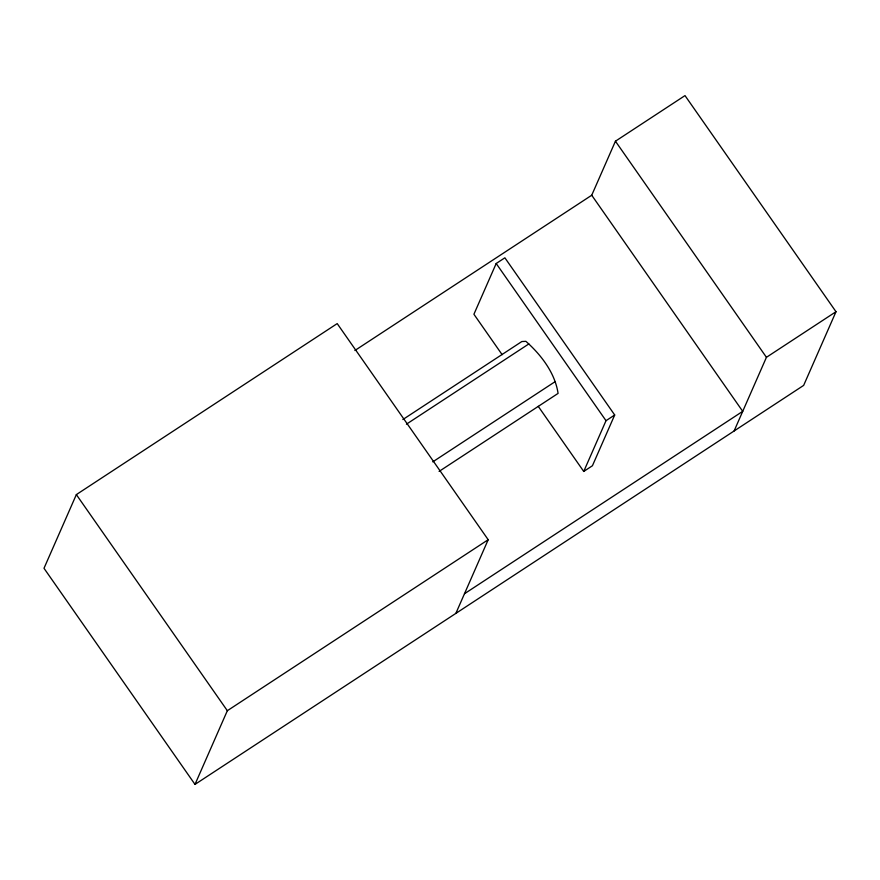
<?xml version="1.0" encoding="UTF-8"?>
<svg xmlns="http://www.w3.org/2000/svg" width="880" height="880" viewBox="0 0 880 880"><rect width="100%" height="100%" fill="white"/><g stroke="black" fill="none" stroke-linecap="round" stroke-linejoin="round"><path stroke-width="1.32" d="M455.851 613.393L488.191 539.715L337.205 323.598L76.351 494.604L44 568.282L194.997 784.399L803.649 385.396L836 311.718L685.003 95.601L615.439 141.207L591.723 195.239L354.871 350.504M194.997 784.399L227.337 710.71L488.191 539.715M538.23 406.329L583.737 471.449L592.427 465.74L614.702 414.997L504.878 257.807L496.188 263.505L473.913 314.259L502.15 354.684M583.737 471.449L606.012 420.695L614.702 414.997M734.096 431.002L766.436 357.313L836 311.718M402.853 419.54L521.84 341.539L525.888 341.33C541.079 354.783 555.071 372.955 558.074 393.404L439.098 471.405M406.439 424.171L528.858 343.926M432.773 461.857L555.192 381.612M464.475 593.747L742.72 411.345L591.723 195.239M615.439 141.207L766.436 357.313M496.188 263.505L606.012 420.695M76.351 494.604L227.337 710.71"/></g></svg>
